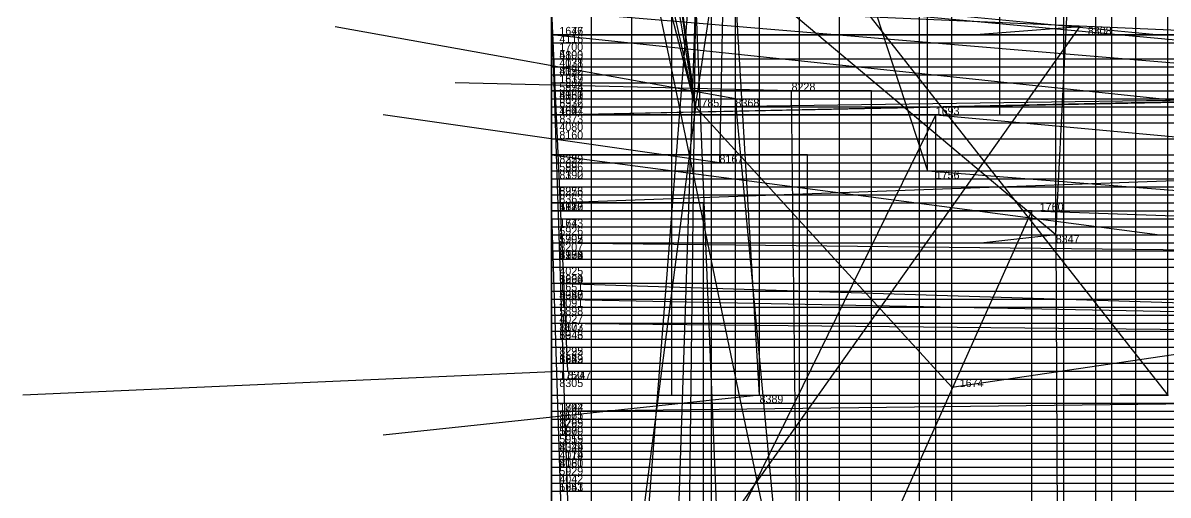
# Model space of a CAD drawing. Extents: x -0.07 to 1.1, y -0.07 to 1.1.
# Drawn here: x -0.066 to 0.077, y 0.6115 to 0.6705 of the extents above; entities that cross this region are included whole.
import ezdxf

# ---------------------------------------------------------------- set-up
doc = ezdxf.new("R2010")
doc.units = 0
for name, color, linetype in [('Clients', 3, 'CONTINUOUS'), ('Facilities', 3, 'CONTINUOUS'), ('Facilities_lines', 3, 'CONTINUOUS'), ('Min_max_boxes', 1, 'CONTINUOUS'), ('Normals', 1, 'CONTINUOUS'), ('Source_points', 5, 'CONTINUOUS'), ('Text', 3, 'CONTINUOUS')]:
    doc.layers.add(name, color=color, linetype=linetype)

msp = doc.modelspace()

# ---------------------------------------------------------------- linework, layer by layer
at = {"layer": 'Clients', "color": 5}
for p in [(0.066, 0.67, 1), (0, 0.669, 0.092), (0.023, 0.661, 1), (0.03, 0.662, 1), (0, 0.659, 0.037), (0, 0.659, 0.061), (0.048, 0.659), (0, 0.654, 0.988), (0.021, 0.653, 1), (0.047, 0.652), (0, 0.648, 0.015), (0.06, 0.647), (0, 0.643, 0.976), (0, 0.641, 0.934), (0, 0.638, 0.967), (0, 0.636, 0.942), (0, 0.633, 0.07), (0.002, 0.627, 1), (0.05, 0.625), (0.077, 0.624, 1), (0, 0.622, 0.985)]:
    msp.add_point(p, dxfattribs=at)
at = {"layer": 'Facilities', "color": 3}
for p in [(0, 0.669, 0.182), (0, 0.668, 0.217), (0, 0.668, 0.282), (0, 0.666, 0.473), (0, 0.666, 0.338), (0, 0.666, 0.706), (0, 0.665, 0.418), (0, 0.665, 0.31), (0, 0.664, 0.236), (0, 0.664, 0.777), (0, 0.664, 0.773), (0, 0.663, 0.213), (0, 0.662, 0.497), (0, 0.662, 0.694), (0, 0.662, 0.657), (0, 0.662, 0.903), (0, 0.661, 0.723), (0, 0.661, 0.898), (0, 0.661, 0.887), (0, 0.66, 0.396), (0, 0.66, 0.597), (0.018, 0.66), (0, 0.659, 0.788), (0, 0.658, 0.4), (0, 0.656, 0.767), (0, 0.654, 0.938), (0, 0.653, 0.897), (0, 0.652, 0.61), (0, 0.652, 0.616), (0, 0.651, 0.832), (0, 0.651, 0.876), (0, 0.65, 0.552), (0, 0.649, 0.813), (0, 0.649, 0.784), (0, 0.648, 0.165), (0, 0.648, 0.253), (0, 0.648, 0.545), (0, 0.647, 0.321), (0, 0.646, 0.109), (0, 0.645, 0.248), (0, 0.644, 0.727), (0.063, 0.644, 1), (0, 0.643, 0.172), (0, 0.643, 0.179), (0, 0.643, 0.547), (0, 0.642, 0.357), (0, 0.642, 0.604), (0, 0.642, 0.941), (0, 0.641, 0.821), (0, 0.641, 0.782), (0, 0.64, 0.44), (0, 0.638, 0.167), (0, 0.638, 0.741), (0, 0.637, 0.133), (0, 0.637, 0.381), (0, 0.637, 0.549), (0, 0.636, 0.899), (0, 0.635, 0.325), (0, 0.634, 0.514), (0, 0.633, 0.415), (0, 0.632, 0.564), (0, 0.632, 0.794), (0, 0.631, 0.811), (0, 0.63, 0.839), (0, 0.63, 0.891), (0, 0.628, 0.249), (0, 0.628, 0.728), (0, 0.628, 0.855), (0, 0.627, 0.107), (0, 0.626, 0.842), (0.026, 0.624, 1), (0, 0.623, 0.224), (0, 0.623, 0.125), (0, 0.622, 0.181), (0, 0.621, 0.105), (0, 0.621, 0.216), (0, 0.621, 0.782), (0, 0.62, 0.222), (0, 0.62, 0.615), (0, 0.62, 0.552), (0, 0.619, 0.613), (0, 0.619, 0.506), (0, 0.618, 0.759), (0, 0.617, 0.481), (0, 0.617, 0.394), (0, 0.617, 0.316), (0, 0.616, 0.319), (0, 0.615, 0.744), (0, 0.615, 0.905), (0, 0.614, 0.49), (0, 0.613, 0.554), (0, 0.612, 0.068)]:
    msp.add_point(p, dxfattribs=at)
at = {"layer": 'Facilities_lines', "color": 3}
for p, q in [((0, 0.642, 0.941), (0, 0.861, 0.924)), ((0, 0.612, 0.068), (0, 0.825, 0.05)), ((0, 0.812, 0.044), (0, 0.659, 0.061)), ((0.026, 0.624, 1), (0.015, 0.808, 1)), ((0.018, 0.66), (0, 0.796, 0.014)), ((0.008, 0.771), (0.047, 0.652)), ((0.018, 0.66), (0, 0.766, 0.028)), ((0.018, 0.66), (0.033, 0.76)), ((0.023, 0.749, 1), (0.006, 0.531, 1)), ((0.023, 0.749, 1), (0.021, 0.653, 1)), ((0.063, 0.644, 1), (0.068, 0.742, 1)), ((0, 0.558, 0.956), (0, 0.739, 0.944)), ((0.032, 0.583), (0, 0.737, 0.008)), ((0, 0.6, 0.034), (0, 0.73, 0.036)), ((0.018, 0.66), (0, 0.73, 0.013)), ((0.018, 0.66), (0.008, 0.73)), ((0, 0.722, 0.923), (0.077, 0.624, 1)), ((0, 0.722, 0.923), (0, 0.636, 0.942)), ((0, 0.577, 0.942), (0, 0.717, 0.944)), ((0, 0.716, 0.995), (0, 0.566, 0.975)), ((0, 0.642, 0.941), (0, 0.711, 0.931)), ((0, 0.505, 0.963), (0, 0.708, 0.961)), ((0, 0.654, 0.938), (0, 0.708, 0.933)), ((0.063, 0.644, 1), (0.063, 0.703, 1)), ((0.063, 0.644, 1), (0, 0.697, 0.953)), ((0.018, 0.66), (0.011, 0.691)), ((0, 0.642, 0.941), (0, 0.689, 0.944)), ((0, 0.688, 0.01), (0, 0.566, 0.031)), ((0, 0.688, 0.01), (0, 0.576, 0.043)), ((0.018, 0.674, 1), (0.014, 0.553, 1)), ((0.018, 0.674, 1), (0.017, 0.59, 1)), ((0.018, 0.674, 1), (0.023, 0.551, 1)), ((0, 0.672, 0.969), (0, 0.643, 0.976)), ((0, 0.672, 0.969), (0.002, 0.627, 1)), ((0, 0.672, 0.969), (0, 0.638, 0.967)), ((0, 0.672, 0.969), (0.005, 0.521, 1)), ((0, 0.672, 0.969), (0, 0.584, 0.988)), ((0, 0.577, 0.942), (0.066, 0.67, 1)), ((0.095, 0.659), (0, 0.669, 0.092)), ((0.031, 0.575, 1), (0.023, 0.661, 1)), ((0.031, 0.575, 1), (0.03, 0.662, 1)), ((0.018, 0.66), (0, 0.52, 0.044)), ((0.018, 0.66), (0.05, 0.625)), ((0, 0.6, 0.034), (0, 0.659, 0.037)), ((0, 0.561, 0.043), (0.048, 0.659)), ((0, 0.549, 0.95), (0, 0.654, 0.988)), ((0.002, 0.585), (0, 0.648, 0.015)), ((0, 0.513, 0.038), (0.06, 0.647)), ((0.063, 0.644, 1), (0.064, 0.427, 1)), ((0, 0.642, 0.941), (0, 0.641, 0.934)), ((0, 0.612, 0.068), (0, 0.633, 0.07)), ((0, 0.549, 0.95), (0, 0.622, 0.985))]:
    msp.add_line(p, q, dxfattribs=at)
at = {"layer": 'Min_max_boxes', "color": 1}
for p, q in [((0, 0.905), (0, 0.659)), ((0, 0.905, 0.061), (0, 0.659, 0.061)), ((0.056, 0.659), (0.056, 0.905)), ((0.056, 0.659, 0.061), (0.056, 0.905, 0.061)), ((0, 0.891, 0.92), (0, 0.624, 0.92)), ((0, 0.891, 1), (0, 0.624, 1)), ((0.077, 0.624, 0.92), (0.077, 0.891, 0.92)), ((0.077, 0.624, 1), (0.077, 0.891, 1)), ((0, 0.878), (0, 0.566)), ((0, 0.878, 0.043), (0, 0.566, 0.043)), ((0.031, 0.566), (0.031, 0.878)), ((0.031, 0.566, 0.043), (0.031, 0.878, 0.043)), ((0, 0.876, 0.95), (0, 0.566, 0.95)), ((0, 0.876, 1), (0, 0.566, 1)), ((0.02, 0.566, 0.95), (0.02, 0.876, 0.95)), ((0.02, 0.566, 1), (0.02, 0.876, 1)), ((0, 0.641, 0.924), (0, 0.861, 0.924)), ((0, 0.861, 0.924), (0, 0.641, 0.924)), ((0, 0.641, 0.944), (0, 0.861, 0.944)), ((0, 0.861, 0.944), (0, 0.641, 0.944)), ((0, 0.858, 0.973), (0, 0.531, 0.973)), ((0, 0.858, 1), (0, 0.531, 1)), ((0.046, 0.531, 0.973), (0.046, 0.858, 0.973)), ((0.046, 0.531, 1), (0.046, 0.858, 1)), ((0, 0.847, 0.967), (0, 0.521, 0.967)), ((0, 0.847, 1), (0, 0.521, 1)), ((0.005, 0.521, 0.967), (0.005, 0.847, 0.967)), ((0.005, 0.521, 1), (0.005, 0.847, 1)), ((0, 0.612, 0.05), (0, 0.825, 0.05)), ((0, 0.825, 0.05), (0, 0.612, 0.05)), ((0, 0.612, 0.07), (0, 0.825, 0.07)), ((0, 0.825, 0.07), (0, 0.612, 0.07)), ((0.015, 0.808, 1), (0.015, 0.624, 1)), ((0.015, 0.808, 1), (0.015, 0.624, 1)), ((0.026, 0.624, 1), (0.026, 0.808, 1)), ((0.026, 0.624, 1), (0.026, 0.808, 1)), ((0.01, 0.802, 1), (0.01, 0.551, 1)), ((0.01, 0.802, 1), (0.01, 0.551, 1)), ((0.023, 0.551, 1), (0.023, 0.802, 1)), ((0.023, 0.551, 1), (0.023, 0.802, 1)), ((0, 0.796), (0, 0.52)), ((0, 0.796, 0.044), (0, 0.52, 0.044)), ((0.05, 0.52), (0.05, 0.796)), ((0.05, 0.52, 0.044), (0.05, 0.796, 0.044)), ((0, 0.775), (0, 0.652)), ((0, 0.775, 0.015), (0, 0.652, 0.015)), ((0.047, 0.652), (0.047, 0.775)), ((0.047, 0.652, 0.015), (0.047, 0.775, 0.015)), ((0, 0.752), (0, 0.441)), ((0, 0.752, 0.092), (0, 0.441, 0.092)), ((0, 0.742, 0.953), (0, 0.427, 0.953)), ((0, 0.742, 1), (0, 0.427, 1)), ((0.068, 0.427, 0.953), (0.068, 0.742, 0.953)), ((0.068, 0.427, 1), (0.068, 0.742, 1)), ((0, 0.739, 0.927), (0, 0.45, 0.927)), ((0, 0.739, 1), (0, 0.45, 1)), ((0.07, 0.45, 0.927), (0.07, 0.739, 0.927)), ((0.07, 0.45, 1), (0.07, 0.739, 1)), ((0, 0.737), (0, 0.506)), ((0, 0.737, 0.049), (0, 0.506, 0.049)), ((0.036, 0.506), (0.036, 0.737)), ((0.036, 0.506, 0.049), (0.036, 0.737, 0.049)), ((0, 0.73), (0, 0.431)), ((0, 0.73, 0.037), (0, 0.431, 0.037)), ((0.064, 0.431), (0.064, 0.73)), ((0.064, 0.431, 0.037), (0.064, 0.73, 0.037)), ((0, 0.717, 0.915), (0, 0.345, 0.915)), ((0, 0.717, 1), (0, 0.345, 1)), ((0.073, 0.345, 0.915), (0.073, 0.717, 0.915)), ((0.073, 0.345, 1), (0.073, 0.717, 1)), ((0, 0.4, 0.927), (0, 0.708, 0.927)), ((0, 0.708, 0.927), (0, 0.4, 0.927)), ((0, 0.4, 0.963), (0, 0.708, 0.963)), ((0, 0.708, 0.963), (0, 0.4, 0.963)), ((0, 0.654, 0.933), (0, 0.708, 0.933)), ((0, 0.708, 0.933), (0, 0.654, 0.933)), ((0, 0.654, 0.938), (0, 0.708, 0.938)), ((0, 0.708, 0.938), (0, 0.654, 0.938)), ((0.095, 0.669), (0, 0.669)), ((0, 0.669), (0, 0.464)), ((0.095, 0.669, 0.092), (0, 0.669, 0.092)), ((0, 0.669, 0.092), (0, 0.464, 0.092)), ((0, 0.669), (0, 0.669, 0.092)), ((0.04, 0.662, 1), (0, 0.662, 1)), ((0, 0.662, 1), (0, 0.393, 1)), ((0.04, 0.662, 1), (0, 0.662, 1)), ((0, 0.662, 1), (0, 0.393, 1)), ((0, 0.662, 1), (0, 0.662, 1)), ((0.04, 0.393, 1), (0.04, 0.662, 1)), ((0.04, 0.393, 1), (0.04, 0.662, 1)), ((0.04, 0.662, 1), (0.04, 0.662, 1)), ((0.048, 0.659), (0, 0.659)), ((0, 0.659), (0, 0.449)), ((0.048, 0.659, 0.067), (0, 0.659, 0.067)), ((0, 0.659, 0.067), (0, 0.449, 0.067)), ((0, 0.659), (0, 0.659, 0.067)), ((0, 0.659), (0.056, 0.659)), ((0, 0.659, 0.061), (0.056, 0.659, 0.061)), ((0, 0.659), (0, 0.659, 0.061)), ((0.048, 0.449), (0.048, 0.659)), ((0.048, 0.449, 0.067), (0.048, 0.659, 0.067)), ((0.048, 0.659), (0.048, 0.659, 0.067)), ((0.056, 0.659), (0.056, 0.659, 0.061)), ((0, 0.654, 0.933), (0, 0.654, 0.933)), ((0, 0.654, 0.938), (0, 0.654, 0.938)), ((0, 0.654, 0.933), (0, 0.654, 0.938)), ((0, 0.654, 0.933), (0, 0.654, 0.938)), ((0.032, 0.654, 0.95), (0, 0.654, 0.95)), ((0, 0.654, 0.95), (0, 0.4, 0.95)), ((0.032, 0.654, 1), (0, 0.654, 1)), ((0, 0.654, 1), (0, 0.4, 1)), ((0, 0.654, 0.95), (0, 0.654, 1)), ((0.032, 0.4, 0.95), (0.032, 0.654, 0.95)), ((0.032, 0.4, 1), (0.032, 0.654, 1)), ((0.032, 0.654, 0.95), (0.032, 0.654, 1)), ((0, 0.652), (0.047, 0.652)), ((0, 0.652, 0.015), (0.047, 0.652, 0.015)), ((0, 0.652), (0, 0.652, 0.015)), ((0.047, 0.652), (0.047, 0.652, 0.015)), ((0.019, 0.648), (0, 0.648)), ((0, 0.648), (0, 0.436)), ((0.019, 0.648, 0.062), (0, 0.648, 0.062)), ((0, 0.648, 0.062), (0, 0.436, 0.062)), ((0, 0.648), (0, 0.648, 0.062)), ((0.019, 0.436), (0.019, 0.648)), ((0.019, 0.436, 0.062), (0.019, 0.648, 0.062)), ((0.019, 0.648), (0.019, 0.648, 0.062)), ((0.06, 0.647), (0, 0.647)), ((0, 0.647), (0, 0.475)), ((0.06, 0.647, 0.043), (0, 0.647, 0.043)), ((0, 0.647, 0.043), (0, 0.475, 0.043)), ((0, 0.647), (0, 0.647, 0.043)), ((0.06, 0.475), (0.06, 0.647)), ((0.06, 0.475, 0.043), (0.06, 0.647, 0.043)), ((0.06, 0.647), (0.06, 0.647, 0.043)), ((0, 0.641, 0.924), (0, 0.641, 0.924)), ((0, 0.641, 0.944), (0, 0.641, 0.944)), ((0, 0.641, 0.924), (0, 0.641, 0.944)), ((0, 0.641, 0.924), (0, 0.641, 0.944)), ((0, 0.624, 0.92), (0.077, 0.624, 0.92)), ((0, 0.624, 1), (0.077, 0.624, 1)), ((0, 0.624, 0.92), (0, 0.624, 1)), ((0.015, 0.624, 1), (0.026, 0.624, 1)), ((0.015, 0.624, 1), (0.026, 0.624, 1)), ((0.015, 0.624, 1), (0.015, 0.624, 1)), ((0.026, 0.624, 1), (0.026, 0.624, 1)), ((0.077, 0.624, 0.92), (0.077, 0.624, 1)), ((0, 0.612, 0.05), (0, 0.612, 0.05)), ((0, 0.612, 0.07), (0, 0.612, 0.07)), ((0, 0.612, 0.05), (0, 0.612, 0.07)), ((0, 0.612, 0.05), (0, 0.612, 0.07))]:
    msp.add_line(p, q, dxfattribs=at)
at = {"layer": 'Normals', "color": 1}
for p, q in [((0.003, 0.676, 1), (0.076, 0.669, 0.932)), ((0, 0.673, 0.975), (0.092, 0.669, 0.935)), ((0.028, 0.673), (0.082, 0.668, 0.084)), ((0, 0.672, 0.98), (0.084, 0.665, 0.926)), ((0.023, 0.661, 1), (-0.027, 0.67, 1.086)), ((0.066, 0.67, 1), (0.053, 0.669, 1.099)), ((0, 0.669, 0.182), (0.1, 0.669, 0.182)), ((0, 0.669, 0.092), (0.1, 0.669, 0.094)), ((0, 0.668, 0.217), (0.1, 0.668, 0.217)), ((0, 0.668, 0.282), (0.1, 0.668, 0.282)), ((0, 0.666, 0.473), (0.1, 0.666, 0.473)), ((0, 0.666, 0.338), (0.1, 0.666, 0.338)), ((0, 0.666, 0.706), (0.1, 0.666, 0.706)), ((0, 0.665, 0.418), (0.1, 0.665, 0.418)), ((0, 0.665, 0.31), (0.1, 0.665, 0.31)), ((0, 0.664, 0.236), (0.1, 0.664, 0.236)), ((0, 0.664, 0.777), (0.1, 0.664, 0.777)), ((0, 0.664, 0.773), (0.1, 0.664, 0.773)), ((0.03, 0.662, 1), (-0.012, 0.663, 1.091)), ((0, 0.663, 0.213), (0.1, 0.663, 0.213)), ((0, 0.662, 0.497), (0.1, 0.662, 0.497)), ((0, 0.662, 0.694), (0.1, 0.662, 0.694)), ((0, 0.662, 0.657), (0.1, 0.662, 0.657)), ((0, 0.662, 0.903), (0.1, 0.662, 0.903)), ((0, 0.659, 0.061), (0.098, 0.661, 0.083)), ((0, 0.659, 0.037), (0.094, 0.661, 0.073)), ((0, 0.661, 0.723), (0.1, 0.661, 0.723)), ((0, 0.661, 0.898), (0.1, 0.661, 0.898)), ((0, 0.661, 0.887), (0.1, 0.661, 0.887)), ((0.018, 0.66), (0.088, 0.661, 0.071)), ((0, 0.66, 0.396), (0.1, 0.66, 0.396)), ((0, 0.66, 0.597), (0.1, 0.66, 0.597)), ((0.021, 0.653, 1), (-0.021, 0.659, 1.09)), ((0, 0.659, 0.788), (0.1, 0.659, 0.788)), ((0, 0.658, 0.4), (0.1, 0.658, 0.4)), ((0.048, 0.659), (0.081, 0.656, 0.094)), ((0, 0.656, 0.767), (0.1, 0.656, 0.767)), ((0, 0.654, 0.938), (0.1, 0.654, 0.929)), ((0, 0.654, 0.988), (0.076, 0.644, 0.924)), ((0, 0.653, 0.897), (0.1, 0.653, 0.897)), ((0, 0.652, 0.61), (0.1, 0.652, 0.61)), ((0, 0.652, 0.616), (0.1, 0.652, 0.616)), ((0, 0.648, 0.015), (0.083, 0.651, 0.07)), ((0, 0.651, 0.832), (0.1, 0.651, 0.832)), ((0, 0.651, 0.876), (0.1, 0.651, 0.876)), ((0.047, 0.652), (0.085, 0.649, 0.092)), ((0, 0.65, 0.552), (0.1, 0.65, 0.552)), ((0, 0.649, 0.813), (0.1, 0.649, 0.813)), ((0, 0.649, 0.784), (0.1, 0.649, 0.784)), ((0, 0.648, 0.165), (0.1, 0.648, 0.165)), ((0, 0.648, 0.253), (0.1, 0.648, 0.253)), ((0, 0.648, 0.545), (0.1, 0.648, 0.545)), ((0, 0.647, 0.321), (0.1, 0.647, 0.321)), ((0.06, 0.647), (0.09, 0.646, 0.096)), ((0, 0.646, 0.109), (0.1, 0.646, 0.109)), ((0, 0.645, 0.248), (0.1, 0.645, 0.248)), ((0, 0.644, 0.727), (0.1, 0.644, 0.727)), ((0.063, 0.644, 1), (0.054, 0.643, 1.1)), ((0, 0.643, 0.172), (0.1, 0.643, 0.172)), ((0, 0.643, 0.179), (0.1, 0.643, 0.179)), ((0, 0.643, 0.547), (0.1, 0.643, 0.547)), ((0, 0.643, 0.976), (0.096, 0.642, 0.947)), ((0, 0.642, 0.357), (0.1, 0.642, 0.357)), ((0, 0.642, 0.604), (0.1, 0.642, 0.604)), ((0, 0.642, 0.941), (0.099, 0.642, 0.931)), ((0, 0.641, 0.821), (0.1, 0.641, 0.821)), ((0, 0.641, 0.782), (0.1, 0.641, 0.782)), ((0, 0.641, 0.934), (0.1, 0.641, 0.925)), ((0, 0.64, 0.44), (0.1, 0.64, 0.44)), ((0, 0.638, 0.167), (0.1, 0.638, 0.167)), ((0, 0.638, 0.741), (0.1, 0.638, 0.741)), ((0, 0.638, 0.967), (0.096, 0.635, 0.939)), ((0, 0.637, 0.133), (0.1, 0.637, 0.133)), ((0, 0.637, 0.381), (0.1, 0.637, 0.381)), ((0, 0.637, 0.549), (0.1, 0.637, 0.549)), ((0, 0.636, 0.942), (0.099, 0.634, 0.932)), ((0, 0.636, 0.899), (0.1, 0.636, 0.899)), ((0, 0.635, 0.325), (0.1, 0.635, 0.325)), ((0, 0.634, 0.514), (0.1, 0.634, 0.514)), ((0, 0.633, 0.07), (0.099, 0.632, 0.086)), ((0, 0.633, 0.415), (0.1, 0.633, 0.415)), ((0, 0.632, 0.564), (0.1, 0.632, 0.564)), ((0, 0.632, 0.794), (0.1, 0.632, 0.794)), ((0, 0.631, 0.811), (0.1, 0.631, 0.811)), ((0, 0.63, 0.839), (0.1, 0.63, 0.839)), ((0, 0.63, 0.891), (0.1, 0.63, 0.891)), ((0.05, 0.625), (0.084, 0.63, 0.094)), ((0, 0.628, 0.249), (0.1, 0.628, 0.249)), ((0, 0.628, 0.728), (0.1, 0.628, 0.728)), ((0, 0.628, 0.855), (0.1, 0.628, 0.855)), ((0.002, 0.627, 1), (-0.066, 0.624, 1.073)), ((0, 0.627, 0.107), (0.1, 0.627, 0.107)), ((0, 0.626, 0.842), (0.1, 0.626, 0.842)), ((0.026, 0.624, 1), (-0.021, 0.619, 1.088)), ((0.077, 0.624, 1), (0.071, 0.624, 1.1)), ((0, 0.623, 0.224), (0.1, 0.623, 0.224)), ((0, 0.623, 0.125), (0.1, 0.623, 0.125)), ((0, 0.622, 0.985), (0.086, 0.623, 0.933)), ((0, 0.622, 0.181), (0.1, 0.622, 0.181)), ((0, 0.621, 0.105), (0.1, 0.621, 0.105)), ((0, 0.621, 0.216), (0.1, 0.621, 0.216)), ((0, 0.621, 0.782), (0.1, 0.621, 0.782)), ((0, 0.62, 0.222), (0.1, 0.62, 0.222)), ((0, 0.62, 0.615), (0.1, 0.62, 0.615)), ((0, 0.62, 0.552), (0.1, 0.62, 0.552)), ((0, 0.619, 0.613), (0.1, 0.619, 0.613)), ((0, 0.619, 0.506), (0.1, 0.619, 0.506)), ((0, 0.618, 0.759), (0.1, 0.618, 0.759)), ((0, 0.617, 0.481), (0.1, 0.617, 0.481)), ((0, 0.617, 0.394), (0.1, 0.617, 0.394)), ((0, 0.617, 0.316), (0.1, 0.617, 0.316)), ((0, 0.616, 0.319), (0.1, 0.616, 0.319)), ((0, 0.615, 0.744), (0.1, 0.615, 0.744)), ((0, 0.615, 0.905), (0.1, 0.615, 0.905)), ((0, 0.614, 0.49), (0.1, 0.614, 0.49)), ((0, 0.613, 0.554), (0.1, 0.613, 0.554)), ((0, 0.612, 0.068), (0.099, 0.612, 0.085))]:
    msp.add_line(p, q, dxfattribs=at)
at = {"layer": 'Source_points', "color": 5}
for p in [(0.066, 0.67, 1), (0, 0.669, 0.182), (0, 0.669, 0.092), (0, 0.668, 0.217), (0, 0.668, 0.282), (0, 0.666, 0.473), (0, 0.666, 0.338), (0, 0.666, 0.706), (0, 0.665, 0.418), (0, 0.665, 0.31), (0, 0.664, 0.236), (0, 0.664, 0.777), (0, 0.664, 0.773), (0, 0.663, 0.213), (0, 0.662, 0.497), (0, 0.662, 0.694), (0, 0.662, 0.657), (0, 0.662, 0.903), (0, 0.661, 0.723), (0, 0.661, 0.898), (0, 0.661, 0.887), (0.023, 0.661, 1), (0.03, 0.662, 1), (0, 0.66, 0.396), (0, 0.66, 0.597), (0.018, 0.66), (0, 0.659, 0.061), (0, 0.659, 0.037), (0, 0.659, 0.788), (0, 0.658, 0.4), (0.048, 0.659), (0, 0.656, 0.767), (0, 0.654, 0.938), (0, 0.654, 0.988), (0, 0.653, 0.897), (0.021, 0.653, 1), (0, 0.652, 0.61), (0, 0.652, 0.616), (0, 0.651, 0.832), (0, 0.651, 0.876), (0.047, 0.652), (0, 0.65, 0.552), (0, 0.649, 0.813), (0, 0.649, 0.784), (0, 0.648, 0.015), (0, 0.648, 0.165), (0, 0.648, 0.253), (0, 0.648, 0.545), (0, 0.647, 0.321), (0.06, 0.647), (0, 0.646, 0.109), (0, 0.645, 0.248), (0, 0.644, 0.727), (0.063, 0.644, 1), (0, 0.643, 0.172), (0, 0.643, 0.179), (0, 0.643, 0.547), (0, 0.643, 0.976), (0, 0.642, 0.357), (0, 0.642, 0.604), (0, 0.642, 0.941), (0, 0.641, 0.821), (0, 0.641, 0.782), (0, 0.641, 0.934), (0, 0.64, 0.44), (0, 0.638, 0.167), (0, 0.638, 0.741), (0, 0.638, 0.967), (0, 0.637, 0.133), (0, 0.637, 0.381), (0, 0.637, 0.549), (0, 0.636, 0.942), (0, 0.636, 0.899), (0, 0.635, 0.325), (0, 0.634, 0.514), (0, 0.633, 0.07), (0, 0.633, 0.415), (0, 0.632, 0.564), (0, 0.632, 0.794), (0, 0.631, 0.811), (0, 0.63, 0.839), (0, 0.63, 0.891), (0, 0.628, 0.249), (0, 0.628, 0.728), (0, 0.628, 0.855), (0, 0.627, 0.107), (0.002, 0.627, 1), (0, 0.626, 0.842), (0.026, 0.624, 1), (0.05, 0.625), (0.077, 0.624, 1), (0, 0.623, 0.224), (0, 0.623, 0.125), (0, 0.622, 0.181), (0, 0.622, 0.985), (0, 0.621, 0.105), (0, 0.621, 0.216), (0, 0.621, 0.782), (0, 0.62, 0.222), (0, 0.62, 0.615), (0, 0.62, 0.552), (0, 0.619, 0.613), (0, 0.619, 0.506), (0, 0.618, 0.759), (0, 0.617, 0.481), (0, 0.617, 0.394), (0, 0.617, 0.316), (0, 0.616, 0.319), (0, 0.615, 0.744), (0, 0.615, 0.905), (0, 0.614, 0.49), (0, 0.613, 0.554), (0, 0.612, 0.068)]:
    msp.add_point(p, dxfattribs=at)

# ---------------------------------------------------------------- texts
at = {"layer": 'Text', "color": 3}
for s, p in [('1646', (0.001, 0.669, 0.182)), ('1677', (0.001, 0.669, 0.092)), ('8308', (0.067, 0.669, 1)), ('4116', (0.001, 0.668, 0.282)), ('1700', (0.001, 0.667, 0.217)), ('4100', (0.001, 0.666, 0.473)), ('5893', (0.001, 0.666, 0.706)), ('4078', (0.001, 0.665, 0.418)), ('4131', (0.001, 0.665, 0.338)), ('4092', (0.001, 0.664, 0.31)), ('8178', (0.001, 0.664, 0.777)), ('8335', (0.001, 0.664, 0.773)), ('1639', (0.001, 0.663, 0.236)), ('1817', (0.001, 0.663, 0.213)), ('5894', (0.001, 0.662, 0.694)), ('5978', (0.001, 0.662, 0.657)), ('8228', (0.03, 0.662, 1)), ('4031', (0.001, 0.661, 0.497)), ('5950', (0.001, 0.661, 0.723)), ('5932', (0.001, 0.66, 0.597)), ('8183', (0.001, 0.661, 0.903)), ('8362', (0.001, 0.661, 0.898)), ('8376', (0.001, 0.66, 0.887)), ('1785', (0.018, 0.66)), ('8368', (0.023, 0.66, 1)), ('4077', (0.001, 0.659, 0.396)), ('1644', (0.001, 0.659, 0.061)), ('1807', (0.001, 0.659, 0.037)), ('1693', (0.048, 0.659)), ('4080', (0.001, 0.657, 0.4)), ('8373', (0.001, 0.658, 0.788)), ('8160', (0.001, 0.656, 0.767)), ('8259', (0.001, 0.653, 0.938)), ('8272', (0.001, 0.653, 0.897)), ('8332', (0.001, 0.653, 0.988)), ('8167', (0.021, 0.653, 1)), ('5886', (0.001, 0.652, 0.61)), ('5996', (0.001, 0.652, 0.616)), ('8192', (0.001, 0.651, 0.832)), ('8390', (0.001, 0.651, 0.876)), ('1756', (0.048, 0.651)), ('5976', (0.001, 0.649, 0.552)), ('8253', (0.001, 0.649, 0.813)), ('4126', (0.001, 0.647, 0.253)), ('4135', (0.001, 0.647, 0.321)), ('5987', (0.001, 0.647, 0.545)), ('8363', (0.001, 0.648, 0.784)), ('1616', (0.001, 0.647, 0.015)), ('1670', (0.001, 0.647, 0.165)), ('1760', (0.061, 0.647)), ('1643', (0.001, 0.645, 0.109)), ('1773', (0.001, 0.645, 0.248)), ('5926', (0.001, 0.644, 0.727)), ('5905', (0.001, 0.643, 0.547)), ('1792', (0.001, 0.643, 0.172)), ('1797', (0.001, 0.643, 0.179)), ('8347', (0.063, 0.643, 1)), ('8207', (0.001, 0.642, 0.976)), ('4132', (0.001, 0.641, 0.357)), ('5954', (0.001, 0.641, 0.604)), ('8173', (0.001, 0.641, 0.821)), ('8275', (0.001, 0.641, 0.782)), ('8300', (0.001, 0.641, 0.934)), ('8370', (0.001, 0.641, 0.941)), ('4025', (0.001, 0.639, 0.44)), ('5993', (0.001, 0.638, 0.741)), ('8264', (0.001, 0.638, 0.967)), ('1690', (0.001, 0.638, 0.167)), ('1651', (0.001, 0.637, 0.133)), ('4047', (0.001, 0.636, 0.381)), ('5985', (0.001, 0.636, 0.549)), ('8336', (0.001, 0.636, 0.942)), ('8350', (0.001, 0.636, 0.899)), ('4091', (0.001, 0.635, 0.325)), ('4027', (0.001, 0.633, 0.415)), ('5898', (0.001, 0.634, 0.514)), ('8177', (0.001, 0.632, 0.794)), ('1803', (0.001, 0.632, 0.07)), ('5943', (0.001, 0.631, 0.564)), ('8346', (0.001, 0.631, 0.811)), ('8225', (0.001, 0.629, 0.839)), ('8292', (0.001, 0.629, 0.891)), ('5923', (0.001, 0.628, 0.728)), ('8349', (0.001, 0.628, 0.855)), ('1652', (0.001, 0.628, 0.249)), ('1750', (0.001, 0.626, 0.107)), ('8247', (0.002, 0.626, 1)), ('8305', (0.001, 0.625, 0.842)), ('1674', (0.051, 0.625)), ('8389', (0.026, 0.623, 1)), ('1724', (0.001, 0.622, 0.224)), ('1742', (0.001, 0.622, 0.125)), ('1804', (0.001, 0.622, 0.181)), ('8185', (0.001, 0.621, 0.985)), ('8295', (0.001, 0.62, 0.782)), ('1671', (0.001, 0.621, 0.105)), ('1769', (0.001, 0.62, 0.216)), ('5960', (0.001, 0.619, 0.615)), ('5979', (0.001, 0.619, 0.552)), ('1800', (0.001, 0.619, 0.222)), ('4044', (0.001, 0.617, 0.481)), ('5919', (0.001, 0.618, 0.613)), ('5955', (0.001, 0.618, 0.506)), ('8329', (0.001, 0.617, 0.759)), ('4074', (0.001, 0.616, 0.394)), ('4119', (0.001, 0.616, 0.316)), ('4060', (0.001, 0.615, 0.319)), ('8181', (0.001, 0.615, 0.905)), ('4042', (0.001, 0.613, 0.49)), ('5929', (0.001, 0.614, 0.744)), ('5953', (0.001, 0.612, 0.554)), ('1641', (0.001, 0.612, 0.068))]:
    msp.add_text(s, height=0.001, dxfattribs=at).set_placement(p)

doc.saveas('drawing.dxf')
